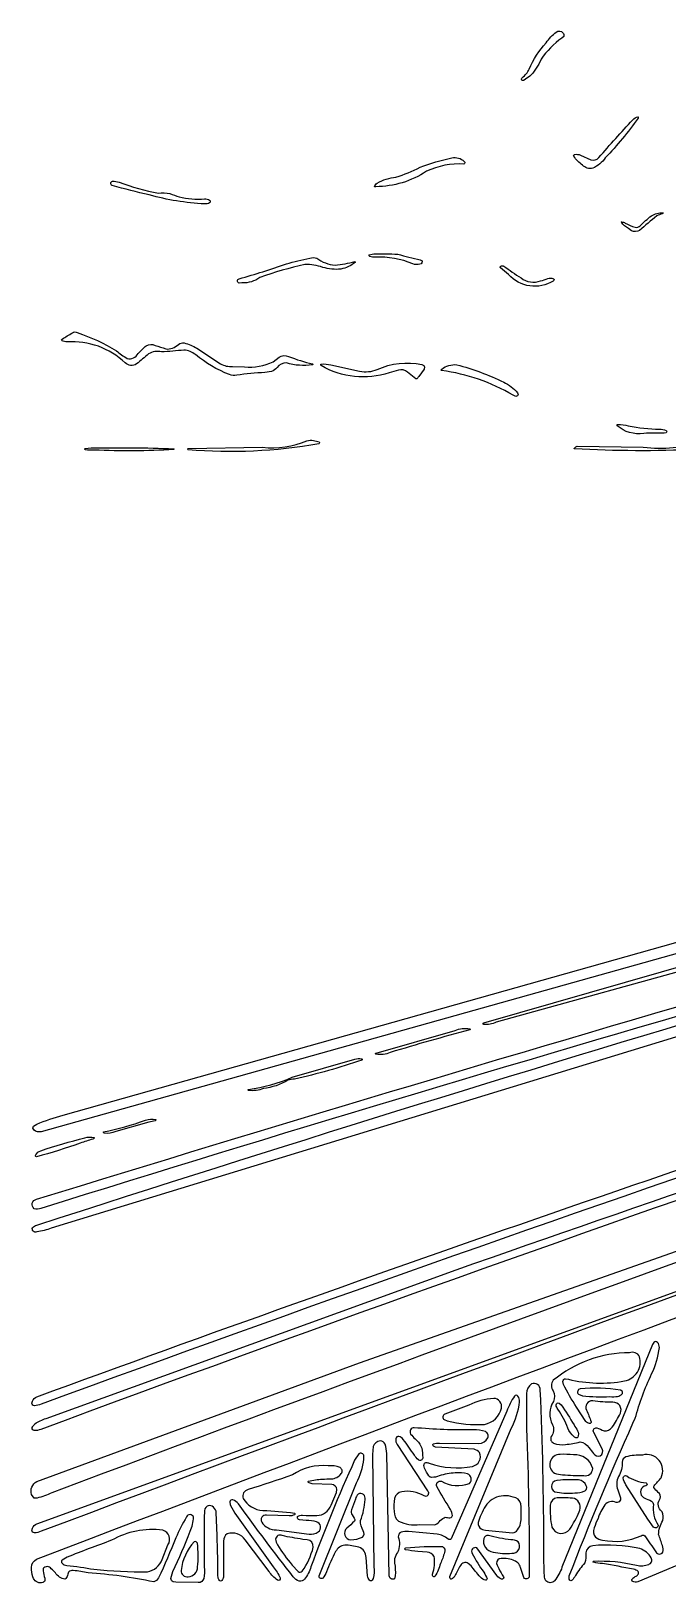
# Model space of a CAD drawing. Header units: metres. Extents: x 0.1 to 11.9, y 2.5 to 10.6.
# Drawn here: x 0.101 to 1.765, y 2.549 to 6.601 of the extents above; entities that cross this region are included whole.
import ezdxf

# ---------------------------------------------------------------- set-up
doc = ezdxf.new("R2010")
doc.units = ezdxf.units.M

msp = doc.modelspace()

# ---------------------------------------------------------------- linework, layer by layer
at = {"layer": 'Layer 1', "color": 0}
for points in [[(1.44716, 6.5709, -0.0772), (1.47372, 6.59883, -0.3935), (1.49107, 6.59697, -0.333), (1.49305, 6.58754), (1.48848, 6.58312, 0.0817), (1.43368, 6.5279), (1.42758, 6.51521, -0.0358), (1.41434, 6.49438, -0.0601), (1.4042, 6.48368, -0.0305), (1.38958, 6.47297, -0.4504), (1.38341, 6.47348, -0.4504), (1.38467, 6.47954, 0.1106), (1.40301, 6.50188, -0.0843), (1.44716, 6.5709)], [(1.60174, 6.27009, -0.1312), (1.56887, 6.24303, -0.2756), (1.54221, 6.25124, -0.0961), (1.51935, 6.27447, -0.5221), (1.52172, 6.27938, -0.1532), (1.53655, 6.27718), (1.56394, 6.26509, 0.2966), (1.58474, 6.27098, -0.0057), (1.67346, 6.36985, -0.1284), (1.68661, 6.37768, -0.4018), (1.68797, 6.37678, -0.2069), (1.6874, 6.37394, -0.0342), (1.60174, 6.27009)], [(1.13436, 6.2351, -0.1457), (1.00179, 6.19493), (0.99831, 6.19446, -0.2195), (1.00591, 6.20417, -0.1083), (1.05476, 6.21983, 0.0442), (1.11757, 6.24563, -0.0442), (1.20105, 6.26997, -0.2731), (1.23288, 6.26089, -0.2837), (1.23462, 6.25715, -0.2839), (1.23205, 6.25392, 0.1286), (1.13436, 6.2351)], [(0.43375, 6.17823, -0.0653), (0.46414, 6.17725, 0.0175), (0.48808, 6.16812, 0.0744), (0.5545, 6.16312, -0.1339), (0.5678, 6.15969, -0.4841), (0.5678, 6.1529, -0.1874), (0.5545, 6.15003, -0.0564), (0.41009, 6.17359, -0.0154), (0.3133, 6.19812, -0.3405), (0.30947, 6.20396, -0.3407), (0.31416, 6.20916, -0.1144), (0.33138, 6.2066, 0.0441), (0.43375, 6.17823)], [(1.73631, 6.11843, 0.0129), (1.6913, 6.08073, -0.2138), (1.67049, 6.07945), (1.6621, 6.08556, -0.1214), (1.64363, 6.10217, -0.2971), (1.64367, 6.10295, -0.2959), (1.64439, 6.10323, -0.0601), (1.65393, 6.10004, 0.0519), (1.67963, 6.08897, 0.2131), (1.69318, 6.09263, -0.0413), (1.72209, 6.11886, -0.1424), (1.75237, 6.12669), (1.75274, 6.12641), (1.75266, 6.12595, -0.1228), (1.75015, 6.12434, 0.0531), (1.73631, 6.11843)], [(0.69918, 5.95757, -0.1655), (0.65223, 5.94382), (0.6449, 5.94325, -0.3585), (0.64037, 5.94891, -0.3586), (0.64507, 5.95444, 0.0136), (0.76851, 5.99316, -0.0276), (0.82919, 6.00843, -0.1478), (0.84792, 6.00832, 0.148), (0.89565, 5.99011, 0.0326), (0.94736, 5.9993, -0.3561), (0.94858, 5.99838, -0.3556), (0.94793, 5.997, -0.1015), (0.91092, 5.97955, -0.0908), (0.86354, 5.98435, 0.0941), (0.81667, 5.99163, 0.0339), (0.69918, 5.95757)], [(1.05923, 6.0185, 0.0079), (1.11822, 6.00407), (1.12304, 6.0017, -0.5176), (1.11721, 5.99275, -0.1587), (1.09861, 5.99346, 0.1144), (1.0004, 6.01072, -0.0862), (0.98644, 6.01282, -0.5356), (0.98459, 6.01707), (0.99689, 6.01964, -0.0186), (1.05923, 6.0185)], [(1.34889, 5.96553, -0.017), (1.32787, 5.98309, -0.4797), (1.32869, 5.98768, -0.2535), (1.33637, 5.9877, 0.0152), (1.38143, 5.95661, 0.25), (1.43241, 5.94879, 0.0149), (1.45173, 5.9552, -0.1326), (1.46486, 5.95539, -0.3174), (1.46765, 5.95227, -0.3176), (1.46564, 5.94859, -0.3646), (1.34889, 5.96553)], [(0.32433, 5.76666, 0.0454), (0.35204, 5.74659, 0.3615), (0.38106, 5.75922, -0.0381), (0.40225, 5.77975, -0.2312), (0.42554, 5.78063, -0.0159), (0.45301, 5.77129, 0.2339), (0.48607, 5.78305, -0.1991), (0.50134, 5.78681, -0.0842), (0.53425, 5.77287), (0.59631, 5.73257, 0.1424), (0.6275, 5.72518), (0.65905, 5.7243, 0.1296), (0.7336, 5.73802), (0.74925, 5.7494, -0.2655), (0.77396, 5.75171, 0.0396), (0.83665, 5.73207, -0.3287), (0.83747, 5.73094, -0.3287), (0.83665, 5.72982, -0.1085), (0.76826, 5.73459, 0.2342), (0.74412, 5.72264, -0.1089), (0.72981, 5.71201), (0.71224, 5.70942, 0.0339), (0.63868, 5.7026, -0.14), (0.61946, 5.7042, -0.0796), (0.53082, 5.75649, 0.1422), (0.50066, 5.76837, -0.0138), (0.44193, 5.76339, 0.2086), (0.40836, 5.75821, 0.0079), (0.37697, 5.73195, -0.1642), (0.36132, 5.72774, -0.1497), (0.3473, 5.73486, 0.2092), (0.19515, 5.78965, -0.1039), (0.18214, 5.79235, -0.5347), (0.1822, 5.79702, 0.0114), (0.20905, 5.81355, -0.2784), (0.22203, 5.81406, -0.0509), (0.32433, 5.76666)], [(1.11419, 5.69932, -0.1037), (1.109, 5.6934, -0.3254), (1.10625, 5.69335), (1.08459, 5.7107, 0.2682), (1.06116, 5.71604, 0.0192), (1.03717, 5.7087, -0.2125), (0.85904, 5.72764, -0.3016), (0.85802, 5.72995, -0.3022), (0.85976, 5.73178, -0.0847), (0.88447, 5.72935), (0.95943, 5.71359, 0.1561), (1.00589, 5.71751, -0.1611), (1.12204, 5.73068, -0.5324), (1.12796, 5.71822), (1.11419, 5.69932)], [(1.21343, 5.73015, -0.0527), (1.33615, 5.68408, -0.1199), (1.37215, 5.65688), (1.37373, 5.65239, -0.4627), (1.36776, 5.64745), (1.36084, 5.65021, 0.1018), (1.174, 5.71468, -0.3068), (1.17282, 5.71683, -0.3072), (1.17438, 5.71872, -0.1788), (1.21343, 5.73015)], [(1.75589, 5.55147, 0.0228), (1.70223, 5.55072, -0.2223), (1.63283, 5.57076, -0.2864), (1.63242, 5.57279, -0.2861), (1.63406, 5.57404, -0.0641), (1.66174, 5.57033, 0.0435), (1.74356, 5.56163, -0.0921), (1.76046, 5.55855, -0.3181), (1.76261, 5.55544, -0.3179), (1.76039, 5.55238), (1.75589, 5.55147)], [(0.26649, 5.5073, -0.0586), (0.24299, 5.50784, -0.3393), (0.24113, 5.50944, -0.3391), (0.24219, 5.51166), (0.25859, 5.51267, -0.0137), (0.47401, 5.51079, -0.3813), (0.47485, 5.50983, -0.3806), (0.47401, 5.50888, -0.0302), (0.26649, 5.5073)], [(0.70632, 5.51436, 0.1182), (0.8221, 5.5313, -0.141), (0.83944, 5.53204, -0.0447), (0.85378, 5.52827, -0.3085), (0.85487, 5.5258, -0.3086), (0.85297, 5.52388, -0.067), (0.51143, 5.50793, -0.3689), (0.51007, 5.50953, -0.3689), (0.51143, 5.51112), (0.70632, 5.51436)], [(1.97008, 5.52139, -0.0133), (2.29904, 5.51127, -0.0189), (2.33761, 5.51078, -0.3507), (2.33851, 5.50965, -0.3507), (2.33761, 5.50853, -0.057), (2.31344, 5.50692, 0.015), (1.87788, 5.4963, -0.2315), (1.87308, 5.498, -0.0884), (1.86588, 5.50858, 0.3871), (1.85559, 5.51474, -0.0769), (1.83923, 5.50861, -0.0245), (1.52174, 5.51014, -0.2743), (1.52068, 5.51106, -0.2753), (1.52099, 5.51243, -0.1202), (1.52854, 5.5173), (1.70106, 5.5146, 0.1215), (1.85486, 5.53176, -0.1596), (1.86838, 5.53497, -0.0193), (1.97008, 5.52139)], [(1.20907, 3.9917, -0.1469), (1.24708, 3.99623, -0.3373), (1.24849, 3.99479, -0.3366), (1.24749, 3.99304, 0.0095), (1.0399, 3.93417, -0.141), (1.00215, 3.92954, -0.3379), (1.00146, 3.93146, -0.3388), (1.00315, 3.93263), (1.20907, 3.9917)], [(0.78374, 3.86968), (0.94744, 3.91632, -0.1215), (0.96413, 3.91795, -0.3344), (0.96609, 3.91633, -0.3339), (0.96508, 3.914, -0.0275), (0.78985, 3.86469, 0.0626), (0.7723, 3.86207, -0.1085), (0.70823, 3.83982, -0.1266), (0.66993, 3.83493, -0.3539), (0.66844, 3.83617, -0.3533), (0.66933, 3.83788, 0.0685), (0.78374, 3.86968)], [(0.3224, 3.72754, -0.1375), (0.29257, 3.7232, -0.2503), (0.29003, 3.72511, -0.4478), (0.29082, 3.72698, 0.0423), (0.40043, 3.75756, -0.1571), (0.42691, 3.75901, -0.432), (0.42748, 3.75767, -0.213), (0.42557, 3.75592, -0.0228), (0.40881, 3.75238), (0.3224, 3.72754)], [(0.11565, 3.66181, -0.2819), (0.11282, 3.66378, -0.2816), (0.11328, 3.6672, -0.1635), (0.12626, 3.67774, -0.023), (0.24208, 3.71122, -0.1305), (0.26586, 3.71224, -0.533), (0.26633, 3.71065, -0.1445), (0.26237, 3.70793, 0.0166), (0.2299, 3.69742, -0.0191), (0.11565, 3.66181)], [(1.66504, 3.14995, 0.1736), (1.46578, 3.0782, 0.3113), (1.46516, 3.0503, -0.2484), (1.46594, 3.02303, 0.2576), (1.46343, 2.96187, -0.3015), (1.46025, 2.93106, 0.4206), (1.46639, 2.9141, 0.1258), (1.49764, 2.91057, 0.054), (1.53571, 2.91721, -0.244), (1.55853, 2.90245, -0.0382), (1.57119, 2.88671, 0.319), (1.5886, 2.88113, 0.404), (1.59329, 2.89935), (1.57147, 2.94172, -0.2869), (1.57144, 2.95048, -0.2867), (1.5793, 2.95433, 0.0209), (1.59843, 2.94641, 0.279), (1.61977, 2.95585, 0.0445), (1.64103, 2.99213, 0.5721), (1.6214, 3.02063, -0.0366), (1.5688, 3.02452, 0.276), (1.55351, 3.01706, 0.2761), (1.55283, 3.00004, -0.0194), (1.56467, 2.96981, -0.4568), (1.56034, 2.96543, -0.2288), (1.55103, 2.97074), (1.52665, 3.0081, -0.0342), (1.49237, 3.06754), (1.49103, 3.07531, -0.4416), (1.49789, 3.08205), (1.50538, 3.08103, 0.1066), (1.65222, 3.07647, 0.4402), (1.69097, 3.13977, 0.3894), (1.66504, 3.14995)], [(1.54218, 3.03767, 0.0426), (1.61396, 3.03549, 0.0351), (1.63376, 3.03595, 0.169), (1.64523, 3.04222, 0.3862), (1.64586, 3.04967), (1.64175, 3.05242, 0.0678), (1.53593, 3.05599, 0.5498), (1.5313, 3.04178), (1.54218, 3.03767)], [(1.28638, 2.96292, 0.2923), (1.3303, 3.00544, 0.4629), (1.31041, 3.03087, 0.097), (1.2448, 3.01304), (1.18264, 2.98961, 0.2798), (1.17743, 2.98301, 0.2796), (1.18087, 2.97535), (1.1885, 2.97202, 0.074), (1.28638, 2.96292)], [(1.48626, 3.0143, -0.0186), (1.51997, 2.96164, -0.0184), (1.52906, 2.94638, -0.2414), (1.5298, 2.92929, -0.3319), (1.5266, 2.92771, -0.1439), (1.51981, 2.93117, -0.105), (1.50364, 2.9532, 0.0745), (1.47784, 3.00238, -0.1458), (1.47323, 3.01405, -0.2845), (1.47603, 3.01873, -0.2847), (1.48147, 3.01831), (1.48626, 3.0143)], [(1.06161, 2.71007, 0.1473), (1.11686, 2.70177), (1.15466, 2.70085, 0.1742), (1.16721, 2.70867, -0.0783), (1.18034, 2.71942, -0.2124), (1.18676, 2.72013, 0.1518), (1.19854, 2.72007, 0.3278), (1.20209, 2.7248, 0.1204), (1.19726, 2.74069, -0.0105), (1.16142, 2.80053, -0.2988), (1.16273, 2.81149, -0.2988), (1.17329, 2.81464, 0.2263), (1.24659, 2.80888, 0.2694), (1.25118, 2.82298, 0.2696), (1.2412, 2.83397, 0.1146), (1.20966, 2.83607, 0.069), (1.16739, 2.82859, -0.1035), (1.14835, 2.82454, -0.2492), (1.14083, 2.82852, -0.0297), (1.12929, 2.84875, -0.278), (1.12951, 2.86165, -0.2503), (1.133, 2.86348, -0.1034), (1.14187, 2.86154, 0.1293), (1.25466, 2.85345, 0.4814), (1.27294, 2.88927, 0.1746), (1.25864, 2.89792), (1.15801, 2.90373, -0.2025), (1.1516, 2.9081, -0.4486), (1.15267, 2.912, -0.1001), (1.16875, 2.91398), (1.27124, 2.91281, 0.2372), (1.29483, 2.92774, 0.4358), (1.28837, 2.9441, 0.1165), (1.2569, 2.94865, -0.0274), (1.10259, 2.95435, 0.2799), (1.09283, 2.94901, 0.28), (1.09305, 2.93788, 0.0526), (1.10502, 2.92541, -0.247), (1.12424, 2.88257), (1.12476, 2.87534, -0.2721), (1.12037, 2.86949, -0.2719), (1.11314, 2.87048, -0.0776), (1.10273, 2.88271, 0.0116), (1.07387, 2.92369, 0.1648), (1.06198, 2.93136, 0.446), (1.05438, 2.92568, 0.1666), (1.05773, 2.91014), (1.13748, 2.78955, -0.498), (1.13354, 2.77467), (1.12823, 2.77602, 0.1964), (1.06979, 2.78665, 0.3081), (1.05091, 2.7699, 0.0691), (1.04984, 2.73563, 0.2375), (1.06161, 2.71007)], [(1.51863, 2.88345, 0.0412), (1.4834, 2.88454, 0.3405), (1.45736, 2.86549, 0.3404), (1.46914, 2.83545, 0.0719), (1.48943, 2.8316, 0.0154), (1.54533, 2.82912, 0.4644), (1.56901, 2.84783, 0.3601), (1.51863, 2.88345)], [(1.69911, 2.88282, 0.0657), (1.65531, 2.8784, 0.2899), (1.6462, 2.86427, -0.1312), (1.63629, 2.82661, 0.206), (1.63409, 2.79224), (1.6409, 2.77422, -0.2728), (1.63978, 2.76327, -0.2728), (1.62966, 2.75894, 0.345), (1.60034, 2.75277, 0.0834), (1.58278, 2.71719, 0.029), (1.57255, 2.6925, 0.2924), (1.57635, 2.66865, 0.1385), (1.59449, 2.66098, 0.1604), (1.69566, 2.67222, -0.3549), (1.70504, 2.67237, 0.012), (1.73412, 2.63011, 0.5718), (1.75236, 2.62917, 0.1561), (1.75109, 2.64674, 0.0081), (1.74075, 2.67537, -0.1162), (1.7516, 2.71234, 0.2189), (1.74986, 2.73443), (1.74621, 2.73925, -0.3828), (1.74546, 2.76979, 0.3261), (1.74009, 2.78553, -0.074), (1.72875, 2.79833, -0.3314), (1.72902, 2.80253, 0.0334), (1.74729, 2.8238, 0.2964), (1.74238, 2.86896, 0.2964), (1.69911, 2.88282)], [(0.78435, 2.83088, -0.0063), (0.66814, 2.79255, 0.4454), (0.65507, 2.76969, 0.2507), (0.70676, 2.73833, -0.0204), (0.78917, 2.73142, -0.2795), (0.79051, 2.72921, -0.2795), (0.78917, 2.727, -0.1233), (0.77562, 2.72382), (0.71627, 2.72633, 0.2358), (0.70387, 2.72049, 0.2691), (0.70376, 2.70778, 0.2604), (0.74216, 2.68776), (0.82825, 2.67597, 0.1695), (0.85133, 2.68239, 0.2937), (0.85763, 2.69685, 0.2936), (0.84708, 2.70857, 0.058), (0.8204, 2.7123), (0.8029, 2.71373, -0.2715), (0.79784, 2.71643, -0.2716), (0.79771, 2.72217, -0.201), (0.81081, 2.72616, 0.0234), (0.84756, 2.72475, 0.2925), (0.8855, 2.75213), (0.8989, 2.78515), (0.90026, 2.79298, 0.3803), (0.88678, 2.80604), (0.83584, 2.80808, -0.1279), (0.82599, 2.81145, -0.2825), (0.82526, 2.81302, -0.2822), (0.82634, 2.81438, -0.0664), (0.86248, 2.81967, -0.033), (0.88553, 2.82112, 0.2608), (0.9119, 2.83492, 0.4497), (0.9086, 2.85017, 0.1383), (0.87792, 2.85453, 0.1805), (0.78435, 2.83088)], [(1.55199, 2.80261, 0.2983), (1.53194, 2.8179, 0.0363), (1.48477, 2.81744), (1.47468, 2.81632, 0.3937), (1.46098, 2.80046, 0.3937), (1.47584, 2.78565, 0.0629), (1.52208, 2.78385, 0.0761), (1.54833, 2.78924, 0.418), (1.55199, 2.80261)], [(1.72803, 2.69477), (1.71312, 2.71534), (1.65569, 2.80555, -0.1126), (1.64864, 2.8233, -0.2694), (1.65176, 2.82841, -0.2692), (1.65775, 2.82824, 0.1143), (1.70808, 2.81016, -0.3722), (1.71107, 2.80635, -0.3721), (1.70774, 2.80285, 0.2787), (1.69466, 2.79162, 0.2787), (1.69851, 2.77482, 0.1078), (1.71254, 2.76698, -0.292), (1.7279, 2.75389, 0.19), (1.7399, 2.70019, -0.3194), (1.7359, 2.69325, -0.3197), (1.72803, 2.69477)], [(0.96197, 2.71185, 0.0817), (0.97405, 2.76694, 0.2886), (0.96957, 2.77974, 0.2887), (0.95609, 2.78123, 0.1215), (0.94861, 2.76811), (0.93855, 2.73998, 0.2254), (0.94027, 2.72671), (0.94578, 2.718, -0.3039), (0.94608, 2.71048, -0.0197), (0.92665, 2.6921, 0.3064), (0.92129, 2.67338, 0.3065), (0.93667, 2.66142, 0.1073), (0.96693, 2.66861, 0.3845), (0.96917, 2.68536, -0.1421), (0.96197, 2.71185)], [(1.36086, 2.77298, 0.4263), (1.28, 2.73278, 0.0345), (1.27097, 2.71201, 0.2788), (1.27397, 2.69265, 0.1501), (1.28848, 2.68677), (1.35918, 2.67975, 0.2353), (1.3726, 2.68759, 0.1758), (1.38183, 2.7236, 0.0417), (1.38091, 2.7554, 0.3156), (1.36086, 2.77298)], [(1.46241, 2.69442, 0.2703), (1.48413, 2.67849, 0.2703), (1.50871, 2.68954, 0.0426), (1.53377, 2.73445, 0.4137), (1.52137, 2.7693, 0.0427), (1.47609, 2.77103, 0.3641), (1.4575, 2.75212, 0.0655), (1.46241, 2.69442)], [(0.31152, 2.66029, 0.01), (0.19515, 2.61598), (0.18222, 2.60828, 0.3878), (0.18213, 2.60046, 0.1641), (0.19436, 2.59474, -0.0267), (0.26518, 2.58456, 0.0256), (0.40545, 2.57804, 0.2696), (0.4435, 2.61052), (0.45888, 2.64868, 0.5083), (0.44541, 2.68692, 0.1607), (0.31152, 2.66029)], [(0.5117, 2.56522, 0.3997), (0.53647, 2.59069, 0.0586), (0.53576, 2.65258, 0.5126), (0.52727, 2.65601, 0.1585), (0.49327, 2.58175, 0.4947), (0.5117, 2.56522)], [(0.8384, 2.64229, 0.409), (0.8225, 2.66179), (0.81091, 2.66275, -0.0148), (0.75724, 2.67254, 0.5153), (0.74009, 2.66351, 0.1109), (0.7451, 2.64859, 0.0352), (0.78345, 2.59577), (0.79883, 2.57873, 0.3583), (0.80973, 2.57973, 0.0953), (0.8384, 2.64229)], [(1.171, 2.59942, -0.0667), (1.15667, 2.56624, -0.4427), (1.15225, 2.56571, -0.2495), (1.14972, 2.57228, 0.1313), (1.15474, 2.61824, 0.2604), (1.13633, 2.62902), (1.11214, 2.63136, -0.0406), (1.07919, 2.63583, -0.3158), (1.07815, 2.63847, -0.3153), (1.08026, 2.64034, -0.0414), (1.17661, 2.64377, -0.4014), (1.18125, 2.62863, -0.0418), (1.171, 2.59942)], [(1.35726, 2.62665, 0.305), (1.37559, 2.63618, 0.3049), (1.37368, 2.65675, 0.1291), (1.35519, 2.66155, -0.0456), (1.29606, 2.67314, 0.3575), (1.28434, 2.66532, 0.4541), (1.30866, 2.62962, 0.0792), (1.35726, 2.62665)]]:
    msp.add_lwpolyline(points, format="xyb", close=True, dxfattribs=at)
for points in [[(1.98277, 4.08462, 0.0052), (0.12708, 3.52699, -0.152), (0.10956, 3.52623, -0.3122), (0.10402, 3.54065, -0.3123), (0.11557, 3.55092, -0.0075), (3.81661, 4.62972, 0.0079)], [(4.20674, 4.40322, 0.0117), (0.12773, 3.01577, -0.0908), (0.10997, 3.01184, -0.4254), (0.10338, 3.01809), (0.1046, 3.02397, -0.1708), (0.11595, 3.03502, -0.0088), (2.81728, 3.9704, 0.1682)], [(4.25717, 4.3743, 0.0111), (0.12634, 2.94983, -0.115), (0.10924, 2.94691, -0.2735), (0.10409, 2.95121, -0.2734), (0.10537, 2.95779, -0.0615), (0.11142, 2.96444, -0.0884), (0.1405, 2.97835), (1.21174, 3.36675, -0.0059), (4.19437, 4.37085, 0.0422)], [(2.41027, 4.36684), (0.12721, 3.72704, -0.2117), (0.10902, 3.73135, -0.4204), (0.10771, 3.74185), (0.11595, 3.74739, -0.0229), (0.18489, 3.77055), (2.20353, 4.33891, 0.2936)], [(4.29822, 4.26285, 0.0084), (0.15543, 2.78445, -0.0481), (0.11679, 2.77035), (0.10926, 2.77035), (0.10201, 2.7801, -0.3361), (0.116, 2.81381), (0.95931, 3.1238), (4.28763, 4.29544, 0.1048)], [(2.47461, 4.33324), (1.3165, 4.01308, -0.1104), (1.28417, 4.00705, -0.3333), (1.28238, 4.00947, -0.3333), (1.28421, 4.01187), (2.30109, 4.3031, 0.0285)], [(4.3462, 4.21514, 0.0061), (0.12792, 2.68392, -0.0958), (0.11, 2.67985, -0.4244), (0.1033, 2.68629), (0.10461, 2.69221, -0.1598), (0.11649, 2.70369), (4.2889, 4.21871, 0.1234)], [(4.38333, 3.68108), (1.68644, 2.55175, -0.1584), (1.67343, 2.5527, -0.5511), (1.67235, 2.55949, -0.0899), (1.68001, 2.5655, 0.0823), (1.68711, 2.57089, 0.4177), (1.68726, 2.57886, 0.1696), (1.67518, 2.58464, 0.0051), (1.59478, 2.59981, -0.0789), (1.57064, 2.603, -0.3354), (1.56952, 2.60445, -0.3364), (1.57064, 2.60592, -0.0699), (1.68337, 2.59536, 0.1511), (1.7152, 2.59751, 0.4706), (1.72182, 2.61432, 0.1802), (1.69195, 2.63869, 0.0723), (1.56885, 2.64627, 0.3253), (1.55044, 2.62789, -0.1206), (1.54807, 2.60133, 0.0404), (1.52355, 2.56847, -0.0761), (1.51514, 2.55623, -0.4176), (1.50876, 2.55615, -0.2152), (1.50764, 2.56746, -0.0145), (1.67398, 2.96599), (1.68004, 2.97912, -0.0477), (1.72274, 3.09462, 0.0798), (1.7429, 3.16367, 0.2135), (1.738, 3.17708, 0.4123), (1.72848, 3.17709), (1.72466, 3.1718), (1.48848, 2.58996, -0.0952), (1.46924, 2.55492, -0.4615), (1.44656, 2.55472, -0.1438), (1.44239, 2.56771, -0.0096), (1.44096, 2.63678, 0.0111), (1.4318, 3.05297, 0.5212), (1.40906, 3.06911, 0.2257), (1.39602, 3.04356, 0.0074), (1.396, 2.95244, -0.0094), (1.40303, 2.56729, -0.3895), (1.39626, 2.55945, -0.3894), (1.38787, 2.56552), (1.38039, 2.58903, 0.2734), (1.36062, 2.60823, 0.1397), (1.3247, 2.6123, 0.3889), (1.3189, 2.59498), (1.32348, 2.58638, 0.0235), (1.33588, 2.56519, -0.3016), (1.33552, 2.56027, -0.3015), (1.33086, 2.55868, -0.1353), (1.31862, 2.56833), (1.26595, 2.64034, 0.344), (1.25434, 2.63781, 0.3441), (1.25399, 2.62593, 0.0312), (1.28401, 2.57697, -0.0875), (1.2926, 2.55972, -0.5442), (1.28862, 2.55611, -0.1461), (1.27517, 2.56429, -0.0115), (1.2509, 2.59388), (1.24332, 2.60016, 0.4282), (1.223, 2.59462, 0.0102), (1.20822, 2.56713, -0.1941), (1.19935, 2.55897, -0.3452), (1.19644, 2.56018, -0.1746), (1.19551, 2.56585), (1.35585, 2.95204, 0.0931), (1.37748, 3.02204, 0.158), (1.37355, 3.03655, 0.5032), (1.36438, 3.03713, 0.0458), (1.34445, 2.99791), (1.19865, 2.66414, -0.417), (1.19069, 2.66365, 0.1363), (1.16265, 2.67663), (1.08771, 2.68296, 0.1259), (1.06821, 2.68152, 0.2936), (1.06034, 2.66948, -0.2138), (1.05882, 2.6289, 0.1128), (1.051, 2.6121), (1.0511, 2.60079, -0.0581), (1.05276, 2.56759), (1.05089, 2.56005, -0.2721), (1.04188, 2.55974, -0.2722), (1.03722, 2.56748), (1.03041, 2.88742, 0.1046), (1.02604, 2.91118, 0.3203), (1.01366, 2.91974, 0.3051), (0.99525, 2.90491), (0.99336, 2.88437), (0.99716, 2.59135, -0.0799), (0.99528, 2.56048), (0.99284, 2.55593, -0.434), (0.98554, 2.55593, -0.1801), (0.98028, 2.56778), (0.97678, 2.61578, 0.3125), (0.95778, 2.64219, 0.0571), (0.92068, 2.648, 0.2206), (0.8969, 2.63089, 0.0251), (0.87304, 2.57804, -0.1188), (0.86331, 2.56163, -0.3267), (0.85668, 2.56102, -0.3269), (0.85409, 2.56718), (0.95112, 2.81011, 0.0917), (0.97111, 2.87237), (0.97098, 2.88011, 0.5768), (0.95728, 2.88585), (0.94676, 2.86964, 0.02), (0.83253, 2.59077, -0.0867), (0.81561, 2.55851, -0.2725), (0.80188, 2.55349, -0.1518), (0.78612, 2.56495, -0.0088), (0.64285, 2.75573, 0.1573), (0.62821, 2.76611, 0.4379), (0.62027, 2.76055), (0.62101, 2.75337), (0.63353, 2.73083), (0.73383, 2.59069, -0.0688), (0.75224, 2.56198, -0.3119), (0.75056, 2.55644, -0.3121), (0.74477, 2.55606, -0.0794), (0.72318, 2.57899), (0.66078, 2.66134, 0.344), (0.61365, 2.67693, 0.2427), (0.60377, 2.65849, 0.0053), (0.60408, 2.5677, -0.1693), (0.5999, 2.55549, -0.5012), (0.59319, 2.55549, -0.1469), (0.58962, 2.5677, 0.0093), (0.58503, 2.72779, 0.4236), (0.56641, 2.7516, 0.329), (0.55419, 2.73715, 0.0098), (0.5539, 2.59135, -0.0711), (0.5525, 2.56015, -0.3367), (0.53819, 2.54971), (0.47966, 2.55132), (0.47251, 2.55222, -0.3617), (0.46653, 2.56051), (0.47186, 2.57892, 0.0185), (0.51683, 2.68394, 0.0984), (0.52581, 2.72084, 0.3093), (0.51678, 2.72731, 0.3091), (0.50748, 2.72125, 0.0362), (0.47947, 2.66703, -0.0203), (0.43376, 2.56189, -0.1869), (0.42164, 2.55177, 0.0372), (0.25032, 2.57512, 0.0198), (0.21146, 2.58165, 0.2526), (0.1991, 2.57728), (0.19766, 2.57172, -0.0563), (0.19244, 2.56065, -0.2306), (0.1898, 2.559, -0.2203), (0.16482, 2.57528, 0.0451), (0.1538, 2.58615, 0.5142), (0.13266, 2.58647), (0.13259, 2.58049, 0.0296), (0.13673, 2.56151), (0.13717, 2.55562, -0.2994), (0.12885, 2.54913, -0.3853), (0.10596, 2.56468, -0.0833), (0.10195, 2.58953, -0.2725), (0.1153, 2.6109, -0.0054), (4.35933, 4.17996, 0.4341)], [(1.93364, 4.01938), (0.15393, 3.47577, -0.0648), (0.11644, 3.46557, -0.3172), (0.10687, 3.46715, -0.3171), (0.10515, 3.4767, -0.1311), (0.1162, 3.48322, -0.006), (1.9967, 4.06667, 0.1396)]]:
    msp.add_lwpolyline(points, format="xyb", dxfattribs=at)

doc.saveas('drawing.dxf')
